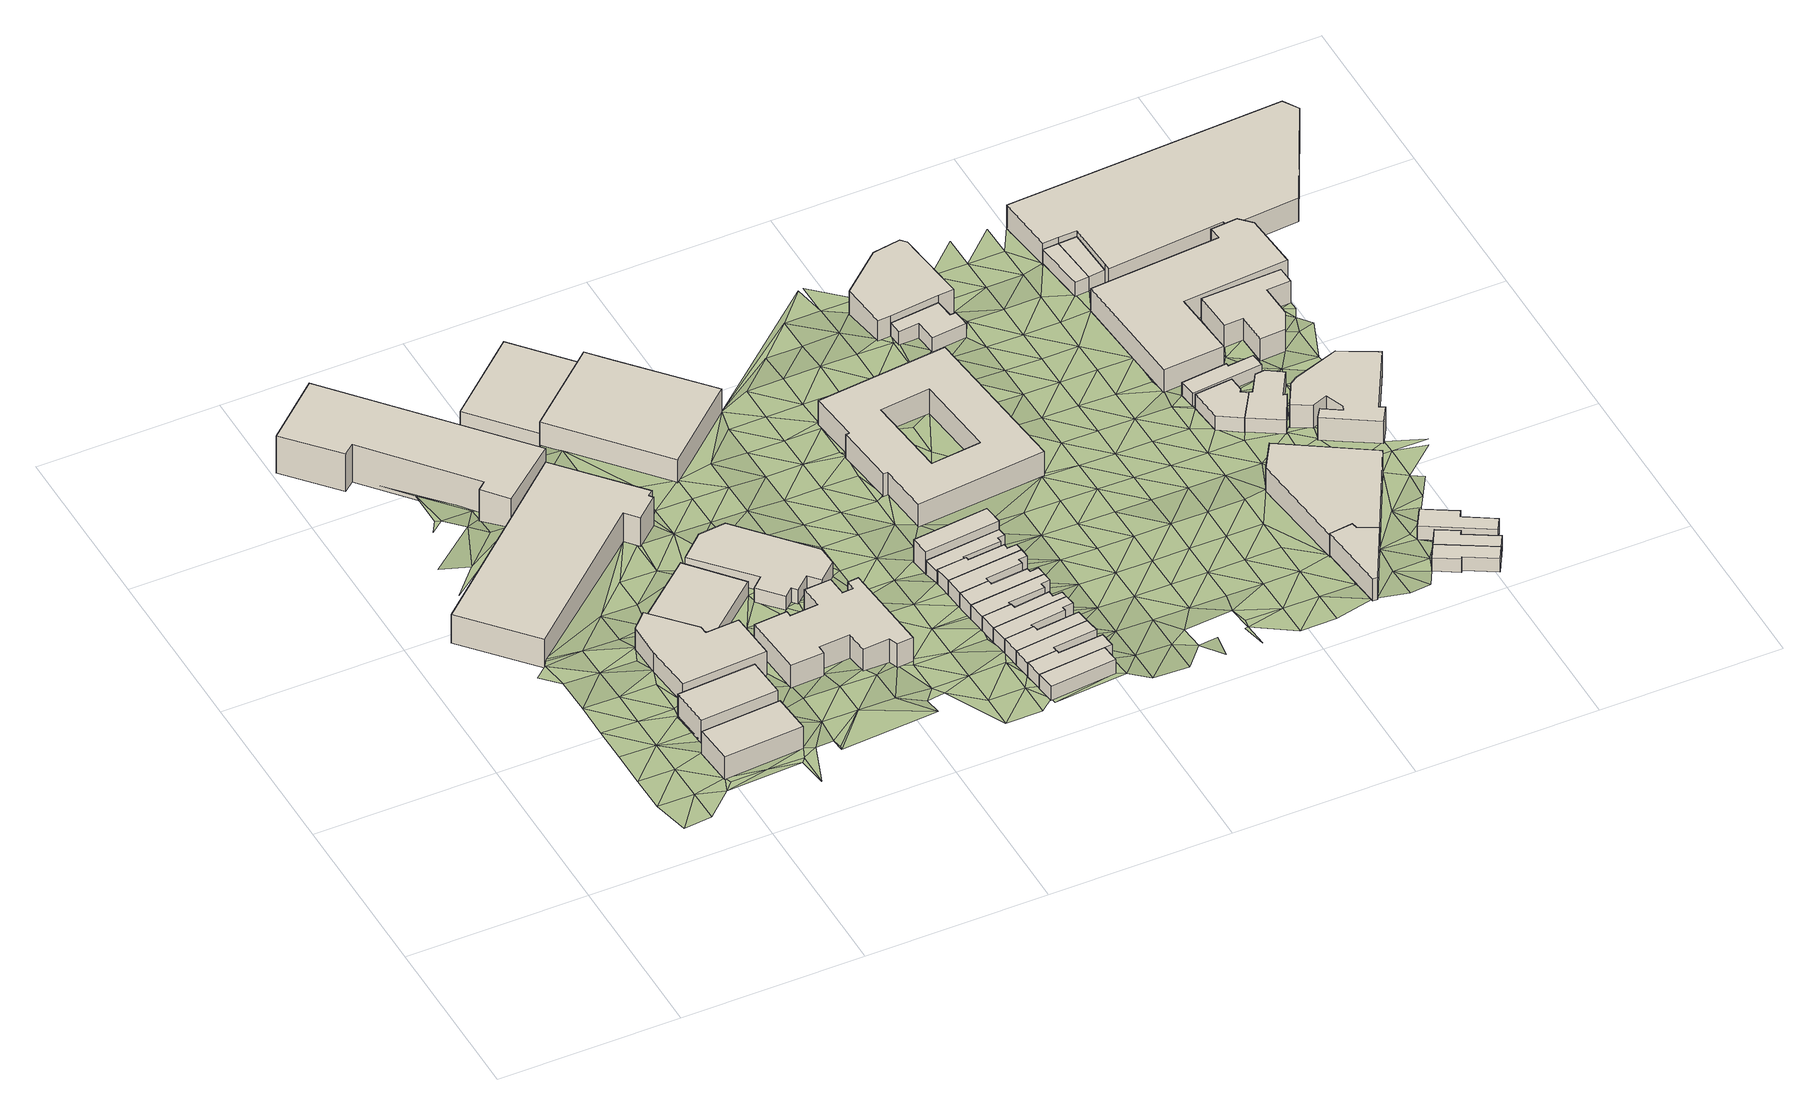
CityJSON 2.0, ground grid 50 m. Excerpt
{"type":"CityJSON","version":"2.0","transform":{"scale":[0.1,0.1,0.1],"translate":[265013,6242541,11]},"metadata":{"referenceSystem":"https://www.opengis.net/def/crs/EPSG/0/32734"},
"CityObjects":{
"building1":{"type":"Building","attributes":{"address":"21 Yew Street Salt River Cape Town","building":"industrial","building:levels":"2","footprint":{"type":"Polygon"},"plus_code":"CPXCX5X8+XGW","ground_height":19.96,"building_height":6.9,"roof_height":26.86},"geometry":[{"type":"Solid","lod":"1","boundaries":[[[[0,1,2,3]],[[1,4,5,2]],[[4,6,7,5]],[[6,0,3,7]],[[3,2,5,7]],[[6,4,1,0]]]]}]},
"building2":{"type":"Building","attributes":{"address":"9 Yew Street Salt River Cape Town","building":"industrial","building:levels":"2","footprint":{"type":"Polygon"},"plus_code":"CPXCXXX4+X7R","ground_height":19.76,"building_height":6.9,"roof_height":26.66},"geometry":[{"type":"Solid","lod":"1","boundaries":[[[[8,9,10,11]],[[9,12,13,10]],[[12,14,15,13]],[[14,8,11,15]],[[11,10,13,15]],[[14,12,9,8]]]]}]},
"building3":{"type":"Building","attributes":{"address":"Central Park 30 Hopkins Street Salt River Cape Town","building":"industrial","building:levels":"2","footprint":{"type":"Polygon"},"plus_code":"CMX9X6XJ+XRR","ground_height":18.45,"building_height":6.9,"roof_height":25.35},"geometry":[{"type":"Solid","lod":"1","boundaries":[[[[16,17,18,19]],[[17,20,21,18]],[[20,22,23,21]],[[22,24,25,23]],[[24,26,27,25]],[[26,28,29,27]],[[28,30,31,29]],[[30,16,19,31]],[[19,18,21,23,25,27,29,31]],[[30,28,26,24,22,20,17,16]]]]}]},
"building4":{"type":"Building","attributes":{"address":"39 Salt River Road Salt River Cape Town","building":"retail","building:levels":"3","footprint":{"type":"Polygon"},"plus_code":"CMXFXXXV+X6R","ground_height":16.18,"building_height":9.7,"roof_height":25.88},"geometry":[{"type":"Solid","lod":"1","boundaries":[[[[32,33,34,35]],[[33,36,37,34]],[[36,38,39,37]],[[38,40,41,39]],[[40,42,43,41]],[[42,44,45,43]],[[44,46,47,45]],[[46,32,35,47]],[[35,34,37,39,41,43,45,47]],[[46,44,42,40,38,36,33,32]]]]}]},
"building5":{"type":"Building","attributes":{"address":"7 Yew Street Salt River Cape Town","building":"commercial","building:levels":"2","footprint":{"type":"Polygon"},"plus_code":"CPXHXWXW+XJX","ground_height":18.32,"building_height":6.9,"roof_height":25.22},"geometry":[{"type":"Solid","lod":"1","boundaries":[[[[48,49,50,51]],[[49,52,53,50]],[[52,54,55,53]],[[54,56,57,55]],[[56,58,59,57]],[[58,60,61,59]],[[60,62,63,61]],[[62,48,51,63]],[[51,50,53,55,57,59,61,63]],[[62,60,58,56,54,52,49,48]]]]}]},
"building6":{"type":"Building","attributes":{"address":"5 Hopkins Street Salt River Cape Town","building":"industrial","building:levels":"1","footprint":{"type":"Polygon"},"plus_code":"CQX2X6XG+X2W","ground_height":17.47,"building_height":4.1,"roof_height":21.57},"geometry":[{"type":"Solid","lod":"1","boundaries":[[[[64,65,66,67]],[[65,68,69,66]],[[68,70,71,69]],[[70,64,67,71]],[[67,66,69,71]],[[70,68,65,64]]]]}]},
"building7":{"type":"Building","attributes":{"address":"4 Shannon Street Salt River Cape Town","building":"yes","building:levels":"2","footprint":{"type":"Polygon"},"plus_code":"CRX4XHXV+X8X","ground_height":17.88,"building_height":6.9,"roof_height":24.78},"geometry":[{"type":"Solid","lod":"1","boundaries":[[[[72,73,74,75]],[[73,76,77,74]],[[76,78,79,77]],[[78,80,81,79]],[[80,82,83,81]],[[82,84,85,83]],[[84,86,87,85]],[[86,88,89,87]],[[88,90,91,89]],[[90,92,93,91]],[[92,94,95,93]],[[94,96,97,95]],[[96,98,99,97]],[[98,100,101,99]],[[100,102,103,101]],[[102,104,105,103]],[[104,106,107,105]],[[106,72,75,107]],[[75,74,77,79,81,83,85,87,89,91,93,95,97,99,101,103,105,107]],[[106,104,102,100,98,96,94,92,90,88,86,84,82,80,78,76,73,72]]]]}]},
"building8":{"type":"Building","attributes":{"address":"3 Hopkins Street Salt River Cape Town","building":"industrial","building:levels":"1","footprint":{"type":"Polygon"},"plus_code":"CRX2X3XM+X6V","ground_height":16.99,"building_height":4.1,"roof_height":21.09},"geometry":[{"type":"Solid","lod":"1","boundaries":[[[[108,109,110,111]],[[109,112,113,110]],[[112,114,115,113]],[[114,116,117,115]],[[116,118,119,117]],[[118,120,121,119]],[[120,122,123,121]],[[122,124,125,123]],[[124,126,127,125]],[[126,128,129,127]],[[128,130,131,129]],[[130,108,111,131]],[[111,110,113,115,117,119,121,123,125,127,129,131]],[[130,128,126,124,122,120,118,116,114,112,109,108]]]]}]},
"building9":{"type":"Building","attributes":{"building":"industrial","building:levels":"1","footprint":{"type":"Polygon"},"plus_code":"CPXWX6X7+X3R","ground_height":14.31,"building_height":4.1,"roof_height":18.41},"geometry":[{"type":"Solid","lod":"1","boundaries":[[[[132,133,134,135,136]],[[133,137,138,135,134]],[[137,139,140,141,138]],[[139,132,136,141,140]],[[136,135,138,141]],[[139,137,133,132]]]]}]},
"building10":{"type":"Building","attributes":{"address":"10 Hopkins Street Salt River Cape Town","building":"industrial","building:levels":"2","footprint":{"type":"Polygon"},"plus_code":"CQXRXXXP+XQV","ground_height":15.32,"building_height":6.9,"roof_height":22.22},"geometry":[{"type":"Solid","lod":"1","boundaries":[[[[142,143,134,135,144,145,138]],[[143,146,147,144,135,134]],[[146,148,149,150,147]],[[148,151,152,153,150,149]],[[151,142,138,145,153,152]],[[145,144,147,150,153]],[[151,148,146,143,142]]]]}]},
"building11":{"type":"Building","attributes":{"address":"23 Shannon Street Salt River Cape Town","building":"house","building:levels":"1","footprint":{"type":"Polygon"},"plus_code":"C2XHX4XX+XJV","ground_height":18.47,"building_height":4.1,"roof_height":22.57},"geometry":[{"type":"Solid","lod":"1","boundaries":[[[[154,155,156,157]],[[155,158,159,156]],[[158,160,161,159]],[[160,154,157,161]],[[157,156,159,161]],[[160,158,155,154]]]]}]},
"building12":{"type":"Building","attributes":{"address":"21 Shannon Street Salt River Cape Town","building":"house","building:levels":"1","footprint":{"type":"Polygon"},"plus_code":"C2XHXMXF+XVW","ground_height":18.47,"building_height":4.1,"roof_height":22.57},"geometry":[{"type":"Solid","lod":"1","boundaries":[[[[155,154,157,156]],[[154,162,163,157]],[[162,164,165,163]],[[164,166,167,165]],[[166,168,169,170,167]],[[168,171,172,173,170,169]],[[171,155,156,173,172]],[[156,157,163,165,167,170,173]],[[171,168,166,164,162,154,155]]]]}]},
"building13":{"type":"Building","attributes":{"address":"19 Shannon Street Salt River Cape Town","building":"house","building:levels":"1","footprint":{"type":"Polygon"},"plus_code":"C2XGXXXH+XPW","ground_height":18.3,"building_height":4.1,"roof_height":22.4},"geometry":[{"type":"Solid","lod":"1","boundaries":[[[[174,175,169,172]],[[175,176,177,169]],[[176,178,179,177]],[[178,180,181,179]],[[180,182,183,181]],[[182,174,172,183]],[[172,169,177,179,181,183]],[[182,180,178,176,175,174]]]]}]},
"building14":{"type":"Building","attributes":{"address":"17 Shannon Street Salt River Cape Town","building":"house","building:levels":"1","footprint":{"type":"Polygon"},"plus_code":"C2XGXFXJ+XMV","ground_height":18.3,"building_height":4.1,"roof_height":22.4},"geometry":[{"type":"Solid","lod":"1","boundaries":[[[[182,180,181,183]],[[180,184,185,181]],[[184,186,187,185]],[[186,188,189,190,187]],[[188,191,192,193,190,189]],[[191,182,183,193,192]],[[183,181,185,187,190,193]],[[191,188,186,184,180,182]]]]}]},
"building15":{"type":"Building","attributes":{"address":"15 Shannon Street Salt River Cape Town","building":"house","building:levels":"1","footprint":{"type":"Polygon"},"plus_code":"C2XCXQX6+X3R","ground_height":17.99,"building_height":4.1,"roof_height":22.09},"geometry":[{"type":"Solid","lod":"1","boundaries":[[[[194,195,189,192]],[[195,196,197,189]],[[196,198,199,197]],[[198,200,201,199]],[[200,202,203,201]],[[202,204,205,203]],[[204,206,207,205]],[[206,194,192,207]],[[192,189,197,199,201,203,205,207]],[[206,204,202,200,198,196,195,194]]]]}]},
"building16":{"type":"Building","attributes":{"address":"13 Shannon Street Salt River Cape Town","building":"house","building:levels":"1","footprint":{"type":"Polygon"},"plus_code":"C2XFXQX8+X7R","ground_height":17.99,"building_height":4.1,"roof_height":22.09},"geometry":[{"type":"Solid","lod":"1","boundaries":[[[[206,204,205,207]],[[204,208,209,205]],[[208,210,211,209]],[[210,212,213,211]],[[212,214,215,213]],[[214,216,217,218,215]],[[216,219,220,221,218,217]],[[219,206,207,221,220]],[[207,205,209,211,213,215,218,221]],[[219,216,214,212,210,208,204,206]]]]}]},
"building17":{"type":"Building","attributes":{"address":"11 Shannon Street Salt River Cape Town","building":"house","building:levels":"1","footprint":{"type":"Polygon"},"plus_code":"C2X9XWXR+XPV","ground_height":17.77,"building_height":4.1,"roof_height":21.87},"geometry":[{"type":"Solid","lod":"1","boundaries":[[[[222,223,217,220]],[[223,224,225,217]],[[224,226,227,225]],[[226,228,229,227]],[[228,230,231,229]],[[230,232,233,231]],[[232,234,235,233]],[[234,222,220,235]],[[220,217,225,227,229,231,233,235]],[[234,232,230,228,226,224,223,222]]]]}]},
"building18":{"type":"Building","attributes":{"address":"9 Shannon Street Salt River Cape Town","building":"house","building:levels":"1","footprint":{"type":"Polygon"},"plus_code":"C2XCXPX6+X2W","ground_height":17.77,"building_height":4.1,"roof_height":21.87},"geometry":[{"type":"Solid","lod":"1","boundaries":[[[[234,232,233,235]],[[232,236,237,233]],[[236,238,239,237]],[[238,240,241,239]],[[240,242,243,241]],[[242,244,245,243]],[[244,246,247,245]],[[246,234,235,247]],[[235,233,237,239,241,243,245,247]],[[246,244,242,240,238,236,232,234]]]]}]},
"building19":{"type":"Building","attributes":{"address":"7 Shannon Street Salt River Cape Town","building":"house","building:levels":"1","footprint":{"type":"Polygon"},"plus_code":"C2X9X2X8+XFW","ground_height":17.77,"building_height":4.1,"roof_height":21.87},"geometry":[{"type":"Solid","lod":"1","boundaries":[[[[246,244,245,247]],[[244,248,249,245]],[[248,250,251,249]],[[250,252,253,251]],[[252,254,255,253]],[[254,256,257,255]],[[256,258,259,257]],[[258,246,247,259]],[[247,245,249,251,253,255,257,259]],[[258,256,254,252,250,248,244,246]]]]}]},
"building20":{"type":"Building","attributes":{"address":"5 Shannon Street Salt River Cape Town","building":"house","building:levels":"1","footprint":{"type":"Polygon"},"plus_code":"C2X9XQXW+XPV","ground_height":17.77,"building_height":4.1,"roof_height":21.87},"geometry":[{"type":"Solid","lod":"1","boundaries":[[[[260,261,257,259]],[[261,262,263,257]],[[262,264,265,263]],[[264,266,267,265]],[[266,268,269,267]],[[268,270,271,272,269]],[[270,273,274,275,272,271]],[[273,260,259,275,274]],[[259,257,263,265,267,269,272,275]],[[273,270,268,266,264,262,261,260]]]]}]},
"building21":{"type":"Building","attributes":{"address":"3 Shannon Street Salt River Cape Town","building":"house","building:levels":"1","footprint":{"type":"Polygon"},"plus_code":"C2X8X4XX+XMV","ground_height":16.91,"building_height":4.1,"roof_height":21.01},"geometry":[{"type":"Solid","lod":"1","boundaries":[[[[273,270,271,274]],[[270,276,277,271]],[[276,278,279,277]],[[278,280,281,279]],[[280,282,283,281]],[[282,284,285,283]],[[284,286,287,285]],[[286,273,274,287]],[[274,271,277,279,281,283,285,287]],[[286,284,282,280,278,276,270,273]]]]}]},
"building22":{"type":"Building","attributes":{"address":"1 Shannon Street Salt River Cape Town","building":"residential","building:levels":"2","rooms":"6","residential":"student","footprint":{"type":"Polygon"},"plus_code":"C2X8XJX5+X3V","ground_height":16.91,"building_height":6.9,"roof_height":23.81},"geometry":[{"type":"Solid","lod":"1","boundaries":[[[[288,289,290,291,292,285]],[[289,293,294,291,290]],[[293,295,296,294]],[[295,288,285,292,296]],[[292,291,294,296]],[[295,293,289,288]]]]}]},
"building23":{"type":"Building","attributes":{"address":"20 Durham Avenue Salt River Cape Town","building":"school","building:levels":"2","footprint":{"type":"Polygon"},"plus_code":"C2X7XVXV+X2R","ground_height":15.23,"building_height":6.9,"roof_height":22.13},"geometry":[{"type":"Solid","lod":"1","boundaries":[[[[297,298,299,300]],[[298,301,302,299]],[[301,303,304,302]],[[303,305,306,304]],[[305,307,308,306]],[[307,309,310,308]],[[309,311,312,310]],[[311,297,300,312]],[[313,314,315,316]],[[314,317,318,315]],[[317,319,320,318]],[[319,313,316,320]],[[300,299,302,304,306,308,310,312],[316,315,318,320]],[[311,309,307,305,303,301,298,297],[319,317,314,313]]]]}]},
"building24":{"type":"Building","attributes":{"address":"16 Durham Avenue Salt River Cape Town","building":"commercial","building:levels":"1","footprint":{"type":"Polygon"},"plus_code":"C4X2X8XP+XGV","ground_height":13.93,"building_height":4.1,"roof_height":18.03},"geometry":[{"type":"Solid","lod":"1","boundaries":[[[[321,322,323,324]],[[322,325,326,323]],[[325,327,328,326]],[[327,329,330,328]],[[329,331,332,330]],[[331,333,334,332]],[[333,335,336,334]],[[335,321,324,336]],[[324,323,326,328,330,332,334,336]],[[335,333,331,329,327,325,322,321]]]]}]},
"building25":{"type":"Building","attributes":{"address":"12 Hopkins Street Salt River Cape Town","building":"commercial","building:levels":"2","footprint":{"type":"Polygon"},"plus_code":"C3XQXMXG+XXX","ground_height":13.43,"building_height":6.9,"roof_height":20.33},"geometry":[{"type":"Solid","lod":"1","boundaries":[[[[337,338,324,339,340,323]],[[338,341,342,339,324]],[[341,343,344,342]],[[343,345,346,344]],[[345,347,348,346]],[[347,349,350,348]],[[349,351,352,350]],[[351,337,323,340,352]],[[340,339,342,344,346,348,350,352]],[[351,349,347,345,343,341,338,337]]]]}]},
"building26":{"type":"Building","attributes":{"address":"37 Durham Avenue Salt River 7925 Cape Town","building":"retail","building:levels":"2","footprint":{"type":"Polygon"},"plus_code":"C6XHXWX9+XJR","ground_height":16.23,"building_height":6.9,"roof_height":23.13},"geometry":[{"type":"Solid","lod":"1","boundaries":[[[[353,354,355,356,357]],[[354,358,359,355]],[[358,360,361,362,359]],[[360,363,364,365,362,361]],[[363,366,367,368,365,364]],[[366,353,357,356,368,367]],[[356,355,359,362,365,368]],[[366,363,360,358,354,353]]]]}]},
"building27":{"type":"Building","attributes":{"address":"Salt River Cape Town","building":"retail","building:levels":"2","footprint":{"type":"Polygon"},"plus_code":"C6XRXVXF+X4W","ground_height":15.68,"building_height":6.9,"roof_height":22.58},"geometry":[{"type":"Solid","lod":"1","boundaries":[[[[369,370,367,357]],[[370,371,364,367]],[[371,372,361,364]],[[372,373,374,361]],[[373,375,376,374]],[[375,377,378,376]],[[377,369,357,378]],[[357,367,364,361,374,376,378]],[[377,375,373,372,371,370,369]]]]}]},
"building28":{"type":"Building","attributes":{"address":"33 Durham Avenue Salt River Cape Town","building":"house","building:levels":"1","footprint":{"type":"Polygon"},"plus_code":"C6XCXXX4+X2W","ground_height":14.65,"building_height":4.1,"roof_height":18.75},"geometry":[{"type":"Solid","lod":"1","boundaries":[[[[379,380,381,382]],[[380,383,384,381]],[[383,385,386,384]],[[385,387,388,386]],[[387,389,390,388]],[[389,391,392,390]],[[391,379,382,392]],[[382,381,384,386,388,390,392]],[[391,389,387,385,383,380,379]]]]}]},
"building29":{"type":"Building","attributes":{"address":"59 Addison Road Salt River Cape Town","building":"house","building:levels":"1","footprint":{"type":"Polygon"},"plus_code":"C7XPXHXW+XHV","ground_height":16.81,"building_height":4.1,"roof_height":20.91},"geometry":[{"type":"Solid","lod":"1","boundaries":[[[[393,394,395,396]],[[394,397,398,395]],[[397,399,400,398]],[[399,401,402,403,400]],[[401,404,405,406,403,402]],[[404,393,396,406,405]],[[396,395,398,400,403,406]],[[404,401,399,397,394,393]]]]}]},
"building30":{"type":"Building","attributes":{"address":"31 Durham Avenue Salt River Cape Town","building":"house","building:levels":"1","footprint":{"type":"Polygon"},"plus_code":"C6XJXJX6+XRX","ground_height":14.32,"building_height":4.1,"roof_height":18.42},"geometry":[{"type":"Solid","lod":"1","boundaries":[[[[407,408,409,410]],[[408,411,412,409]],[[411,413,414,412]],[[413,415,416,414]],[[415,417,418,416]],[[417,407,410,418]],[[410,409,412,414,416,418]],[[417,415,413,411,408,407]]]]}]},
"building31":{"type":"Building","attributes":{"address":"57 Addison Road Salt River Cape Town","building":"house","building:levels":"1","footprint":{"type":"Polygon"},"plus_code":"C7XVXJXR+XFR","ground_height":16.54,"building_height":4.1,"roof_height":20.64},"geometry":[{"type":"Solid","lod":"1","boundaries":[[[[419,420,402,405]],[[420,421,422,402]],[[421,423,424,422]],[[423,425,426,424]],[[425,427,428,426]],[[427,419,405,428]],[[405,402,422,424,426,428]],[[427,425,423,421,420,419]]]]}]},
"building32":{"type":"Building","attributes":{"address":"25 Durham Avenue Salt River Cape Town","building":"retail","building:levels":"1","footprint":{"type":"Polygon"},"plus_code":"C5XVXFX3+XMR","ground_height":13.31,"building_height":4.1,"roof_height":17.41},"geometry":[{"type":"Solid","lod":"1","boundaries":[[[[429,430,431,432]],[[430,433,434,431]],[[433,435,436,434]],[[435,429,432,436]],[[432,431,434,436]],[[435,433,430,429]]]]}]},
"building33":{"type":"Building","attributes":{"address":"5 Dryden Street Salt River Cape Town","building":"house","building:levels":"1","footprint":{"type":"Polygon"},"plus_code":"C6XWXMX8+XMW","ground_height":14.76,"building_height":4.1,"roof_height":18.86},"geometry":[{"type":"Solid","lod":"1","boundaries":[[[[437,438,382,439,440,381]],[[438,441,442,439,382]],[[441,443,444,442]],[[443,445,446,444]],[[445,447,448,446]],[[447,449,450,448]],[[449,451,452,450]],[[451,453,454,452]],[[453,437,381,440,454]],[[440,439,442,444,446,448,450,452,454]],[[453,451,449,447,445,443,441,438,437]]]]}]},
"building34":{"type":"Building","attributes":{"address":"Salt River Cape Town","building":"house","building:levels":"1","footprint":{"type":"Polygon"},"plus_code":"C8X2X3XV+X2X","ground_height":16.54,"building_height":4.1,"roof_height":20.64},"geometry":[{"type":"Solid","lod":"1","boundaries":[[[[455,456,457,458,459,460]],[[456,461,462,458,457]],[[461,463,464,462]],[[463,465,466,464]],[[465,467,468,466]],[[467,455,460,459,468]],[[459,458,462,464,466,468]],[[467,465,463,461,456,455]]]]}]},
"building35":{"type":"Building","attributes":{"address":"25A Durham Avenue Salt River Cape Town","building":"retail","building:levels":"1","footprint":{"type":"Polygon"},"plus_code":"C6X3XVXP+XQV","ground_height":13.31,"building_height":4.1,"roof_height":17.41},"geometry":[{"type":"Solid","lod":"1","boundaries":[[[[435,433,434,436]],[[433,469,470,434]],[[469,471,472,470]],[[471,435,436,472]],[[436,434,470,472]],[[471,469,433,435]]]]}]},
"building36":{"type":"Building","attributes":{"address":"54 Addison Road Salt River Cape Town","building":"mosque","building:levels":"2","footprint":{"type":"Polygon"},"plus_code":"C7XVX9X9+X2W","ground_height":14.84,"building_height":6.9,"roof_height":21.74},"geometry":[{"type":"Solid","lod":"1","boundaries":[[[[473,474,475,476]],[[474,477,478,475]],[[477,479,480,478]],[[479,481,482,480]],[[481,483,484,482]],[[483,485,486,484]],[[485,487,488,486]],[[487,489,490,488]],[[489,491,492,490]],[[491,493,494,492]],[[493,495,496,494]],[[495,497,498,496]],[[497,499,500,498]],[[499,473,476,500]],[[476,475,478,480,482,484,486,488,490,492,494,496,498,500]],[[499,497,495,493,491,489,487,485,483,481,479,477,474,473]]]]}]},
"building37":{"type":"Building","attributes":{"address":"27 Durham Avenue Salt River 7925 Cape Town","building":"retail","building:levels":"2","footprint":{"type":"Polygon"},"plus_code":"C6XMXRX5+XHR","ground_height":13.68,"building_height":6.9,"roof_height":20.58},"geometry":[{"type":"Solid","lod":"1","boundaries":[[[[501,502,503,504]],[[502,505,506,503]],[[505,507,508,506]],[[507,509,510,508]],[[509,511,512,510]],[[511,513,514,512]],[[513,515,516,514]],[[515,517,518,516]],[[517,501,504,518]],[[504,503,506,508,510,512,514,516,518]],[[517,515,513,511,509,507,505,502,501]]]]}]},
"building38":{"type":"Building","attributes":{"building":"warehouse","building:levels":"2","footprint":{"type":"Polygon"},"plus_code":"C7X9X8XW+XRV","ground_height":13.8,"building_height":6.9,"roof_height":20.7},"geometry":[{"type":"Solid","lod":"1","boundaries":[[[[519,520,521,522]],[[520,523,524,521]],[[523,525,526,524]],[[525,527,528,526]],[[527,529,530,528]],[[529,531,532,530]],[[531,533,534,532]],[[533,535,536,534]],[[535,519,522,536]],[[522,521,524,526,528,530,532,534,536]],[[535,533,531,529,527,525,523,520,519]]]]}]},
"building39":{"type":"Building","attributes":{"address":"21 Homer Street Salt River Cape Town","building":"commercial","building:levels":"2","footprint":{"type":"Polygon"},"plus_code":"C7XHX6X7+XCX","ground_height":12.43,"building_height":6.9,"roof_height":19.33},"geometry":[{"type":"Solid","lod":"1","boundaries":[[[[537,538,436,539,540,432]],[[538,541,472,542,539,436]],[[541,543,470,544,542,472]],[[543,545,546,544,470]],[[545,547,548,546]],[[547,549,550,548]],[[549,551,552,550]],[[551,553,554,552]],[[553,555,556,554]],[[555,557,558,556]],[[557,537,432,540,558]],[[540,539,542,544,546,548,550,552,554,556,558]],[[557,555,553,551,549,547,545,543,541,538,537]]]]}]},
"terrain1":{"type":"TINRelief","geometry":[{"type":"CompositeSurface","lod":"1","boundaries":[[[559,560,561]],[[562,563,560]],[[559,561,564]],[[562,560,559]],[[563,565,566]],[[566,565,567]],[[562,565,563]],[[564,568,559]],[[569,570,567]],[[559,571,562]],[[567,565,569]],[[572,573,574]],[[571,559,568]],[[562,575,565]],[[576,572,570]],[[570,569,577]],[[575,562,571]],[[568,578,571]],[[573,572,576]],[[576,570,577]],[[579,580,573]],[[565,581,569]],[[575,582,565]],[[580,579,583]],[[568,584,578]],[[585,565,582]],[[578,584,571]],[[585,581,565]],[[573,576,579]],[[577,569,586]],[[581,586,569]],[[585,582,581]],[[577,587,576]],[[586,588,577]],[[584,568,589]],[[583,579,590]],[[586,581,591]],[[577,588,587]],[[576,592,579]],[[584,593,571]],[[575,6,582]],[[594,595,596]],[[586,591,588]],[[587,597,576]],[[594,598,599]],[[597,592,576]],[[600,591,581]],[[591,587,588]],[[601,579,592]],[[602,603,604]],[[601,590,579]],[[584,589,605]],[[597,587,592]],[[584,605,593]],[[603,606,604]],[[595,594,607]],[[589,608,605]],[[581,12,600]],[[6,609,582]],[[592,610,601]],[[611,606,612]],[[613,28,599]],[[594,599,607]],[[608,614,605]],[[606,603,615]],[[615,603,595]],[[583,590,616]],[[601,617,590]],[[605,614,593]],[[600,618,591]],[[595,607,619]],[[617,601,610]],[[615,595,619]],[[606,615,612]],[[619,607,599]],[[12,620,600]],[[590,617,621]],[[612,615,619]],[[614,622,593]],[[6,593,622]],[[623,617,610]],[[620,618,600]],[[622,609,6]],[[590,621,624]],[[622,614,625]],[[626,627,625]],[[623,628,617]],[[609,629,12]],[[623,630,628]],[[12,618,620]],[[609,622,631]],[[632,46,633]],[[629,609,631]],[[624,616,590]],[[634,627,626]],[[627,634,625]],[[629,618,12]],[[628,630,58]],[[617,635,621]],[[622,625,634]],[[624,621,636]],[[632,633,637]],[[631,622,638]],[[639,618,629]],[[618,639,58]],[[637,640,641]],[[628,58,642]],[[643,599,28]],[[629,631,644]],[[636,621,635]],[[640,637,645]],[[622,634,638]],[[599,643,633]],[[624,636,646]],[[633,645,637]],[[642,58,639]],[[646,616,624]],[[644,631,638]],[[647,634,626]],[[642,70,628]],[[645,648,640]],[[639,649,642]],[[650,646,636]],[[633,651,645]],[[635,652,636]],[[616,646,650]],[[648,645,653]],[[651,653,645]],[[634,654,638]],[[635,655,652]],[[643,28,656]],[[657,644,638]],[[658,650,636]],[[658,636,652]],[[656,633,643]],[[644,659,660]],[[649,661,642]],[[655,635,70]],[[634,662,654]],[[642,663,70]],[[647,662,634]],[[656,28,664]],[[642,661,663]],[[28,26,664]],[[633,665,651]],[[638,654,657]],[[648,653,143]],[[653,651,143]],[[655,666,652]],[[659,644,657]],[[667,649,668]],[[650,658,22]],[[666,655,70]],[[656,665,633]],[[652,669,658]],[[143,651,665]],[[661,649,670]],[[70,663,666]],[[671,663,661]],[[26,24,22]],[[670,649,667]],[[647,672,662]],[[26,22,658]],[[26,673,664]],[[654,662,674]],[[664,675,656]],[[661,670,671]],[[654,676,657]],[[26,658,673]],[[677,662,672]],[[664,673,675]],[[675,665,656]],[[662,677,674]],[[670,678,671]],[[679,671,678]],[[676,654,674]],[[669,680,658]],[[677,672,681]],[[678,670,682]],[[673,658,683]],[[143,665,684]],[[680,669,685]],[[677,686,674]],[[682,670,687]],[[680,683,658]],[[675,684,665]],[[673,684,675]],[[688,678,682]],[[686,689,674]],[[688,690,678]],[[691,677,681]],[[681,692,693]],[[688,682,687]],[[691,686,677]],[[683,684,673]],[[92,687,694]],[[694,695,92]],[[693,691,681]],[[686,696,689]],[[680,685,697]],[[688,687,698]],[[90,689,699]],[[92,698,687]],[[686,691,696]],[[685,126,700]],[[697,685,700]],[[701,693,692]],[[680,702,683]],[[698,92,90]],[[703,699,689]],[[688,698,124]],[[683,702,684]],[[689,696,703]],[[701,692,704]],[[702,680,697]],[[691,693,705]],[[90,699,706]],[[124,698,707]],[[707,126,124]],[[700,126,708]],[[693,701,705]],[[703,706,699]],[[698,90,709]],[[700,710,697]],[[691,711,696]],[[702,712,684]],[[707,708,126]],[[700,708,710]],[[701,704,713]],[[90,706,709]],[[714,707,698]],[[711,691,705]],[[715,703,696]],[[713,716,701]],[[717,701,716]],[[701,717,705]],[[718,702,697]],[[714,708,707]],[[710,719,697]],[[696,711,720]],[[714,698,709]],[[715,696,720]],[[703,721,706]],[[717,722,705]],[[712,702,718]],[[705,722,711]],[[718,697,719]],[[712,148,684]],[[723,703,715]],[[724,710,708]],[[703,723,725]],[[703,725,721]],[[711,726,720]],[[709,706,727]],[[724,708,714]],[[715,720,726]],[[728,706,721]],[[713,729,730]],[[731,719,710]],[[706,728,727]],[[151,732,733]],[[712,718,734]],[[709,735,714]],[[725,723,721]],[[731,710,724]],[[709,727,736]],[[737,712,734]],[[736,735,709]],[[718,719,738]],[[148,732,151]],[[731,739,719]],[[148,712,737]],[[733,732,148]],[[740,724,714]],[[741,714,735]],[[734,718,738]],[[739,738,719]],[[729,742,730]],[[724,740,731]],[[740,714,741]],[[743,744,164]],[[745,743,178]],[[746,737,734]],[[198,747,748]],[[749,747,198]],[[739,731,750]],[[738,746,734]],[[731,740,750]],[[751,752,212]],[[741,735,753]],[[754,751,226]],[[148,737,755]],[[164,178,743]],[[741,756,740]],[[746,755,737]],[[240,757,758]],[[184,198,748]],[[250,759,757]],[[154,730,162]],[[760,738,739]],[[730,742,162]],[[739,750,761]],[[751,212,226]],[[756,741,753]],[[762,266,763]],[[763,266,764]],[[740,765,750]],[[760,739,761]],[[755,766,148]],[[756,765,740]],[[767,746,738]],[[240,250,757]],[[768,162,742]],[[750,769,761]],[[753,735,289]],[[200,198,202]],[[750,765,769]],[[164,162,768]],[[202,198,184]],[[770,768,742]],[[771,738,760]],[[212,210,208]],[[226,212,208]],[[755,746,772]],[[738,771,767]],[[178,164,773]],[[764,266,278]],[[769,760,761]],[[178,773,180]],[[228,226,230]],[[184,180,773]],[[226,208,230]],[[768,773,164]],[[236,240,238]],[[236,250,240]],[[772,746,767]],[[766,774,148]],[[202,184,775]],[[776,766,755]],[[254,252,250]],[[777,771,760]],[[756,753,778]],[[254,250,236]],[[775,204,202]],[[775,208,204]],[[771,777,767]],[[779,266,780]],[[184,773,775]],[[779,278,266]],[[755,772,776]],[[770,781,768]],[[208,782,230]],[[282,280,278]],[[767,777,772]],[[282,278,779]],[[230,782,232]],[[236,232,782]],[[778,753,289]],[[783,284,282]],[[770,784,781]],[[208,775,782]],[[785,766,776]],[[254,236,786]],[[284,783,289]],[[768,787,773]],[[254,786,256]],[[786,779,256]],[[774,766,785]],[[236,782,786]],[[282,779,788]],[[768,781,787]],[[788,783,282]],[[773,789,775]],[[783,788,289]],[[790,776,772]],[[148,774,791]],[[779,786,788]],[[784,792,781]],[[778,289,793]],[[773,787,789]],[[775,794,782]],[[795,785,776]],[[778,796,756]],[[797,798,799]],[[793,289,788]],[[787,781,800]],[[794,786,782]],[[781,792,800]],[[776,790,795]],[[775,789,794]],[[774,785,801]],[[772,802,790]],[[799,798,803]],[[788,786,804]],[[805,797,799]],[[801,785,795]],[[791,806,148]],[[792,807,808]],[[787,800,809]],[[789,787,809]],[[786,794,804]],[[793,796,778]],[[756,796,810]],[[774,801,791]],[[811,797,805]],[[790,802,795]],[[788,812,793]],[[788,804,813]],[[814,794,789]],[[799,811,805]],[[815,789,809]],[[799,803,811]],[[788,813,812]],[[800,816,809]],[[814,789,815]],[[772,311,802]],[[795,817,801]],[[818,804,794]],[[802,819,795]],[[793,812,796]],[[817,791,801]],[[804,818,813]],[[818,794,814]],[[795,819,817]],[[820,821,822]],[[809,823,815]],[[824,809,816]],[[816,822,825]],[[813,826,812]],[[827,791,817]],[[809,824,823]],[[818,828,813]],[[815,829,814]],[[830,819,802]],[[806,791,827]],[[826,796,812]],[[831,817,819]],[[813,828,826]],[[825,822,832]],[[825,832,816]],[[829,815,823]],[[830,802,833]],[[818,814,834]],[[833,802,311]],[[796,835,810]],[[819,830,831]],[[822,836,832]],[[824,816,837]],[[817,838,827]],[[817,831,838]],[[834,828,818]],[[814,829,834]],[[796,826,835]],[[311,810,839]],[[823,824,837]],[[816,832,837]],[[839,810,840]],[[830,833,841]],[[842,831,830]],[[840,810,835]],[[843,844,827]],[[839,845,311]],[[846,826,828]],[[827,838,843]],[[830,841,842]],[[841,833,847]],[[833,311,847]],[[828,834,846]],[[848,829,823]],[[311,845,849]],[[823,837,850]],[[832,836,851]],[[852,835,826]],[[839,853,845]],[[854,839,840]],[[855,311,849]],[[847,856,841]],[[848,823,850]],[[846,852,826]],[[311,855,847]],[[849,845,853]],[[857,834,829]],[[836,858,851]],[[853,839,854]],[[835,859,840]],[[837,832,860]],[[838,861,843]],[[852,859,835]],[[848,857,829]],[[849,862,855]],[[860,850,837]],[[846,834,863]],[[860,832,851]],[[854,840,864]],[[847,855,331]],[[862,849,853]],[[863,852,846]],[[859,864,840]],[[863,834,857]],[[865,848,850]],[[855,862,866]],[[860,867,850]],[[858,868,851]],[[331,855,866]],[[853,854,869]],[[870,859,852]],[[864,871,854]],[[867,865,850]],[[852,863,870]],[[860,851,872]],[[862,853,869]],[[873,857,848]],[[869,854,871]],[[335,333,874]],[[872,851,868]],[[859,875,864]],[[876,333,331]],[[876,331,866]],[[859,870,877]],[[873,848,865]],[[878,874,333]],[[860,879,867]],[[862,880,866]],[[863,857,881]],[[333,876,878]],[[875,871,864]],[[872,879,860]],[[859,877,875]],[[869,880,862]],[[879,865,867]],[[863,881,870]],[[881,857,873]],[[866,882,876]],[[879,872,868]],[[343,878,883]],[[880,882,866]],[[871,884,869]],[[877,870,885]],[[878,876,886]],[[871,875,887]],[[873,865,888]],[[883,889,343]],[[888,865,879]],[[881,885,870]],[[883,878,890]],[[884,871,887]],[[882,886,876]],[[888,881,873]],[[875,877,891]],[[892,880,869]],[[893,894,895]],[[889,883,890]],[[877,885,891]],[[886,890,878]],[[880,892,882]],[[869,884,892]],[[894,893,360]],[[896,887,875]],[[881,897,885]],[[875,891,898]],[[897,881,888]],[[899,893,895]],[[890,900,889]],[[886,882,901]],[[896,875,898]],[[891,885,902]],[[882,892,903]],[[887,904,884]],[[905,889,900]],[[888,375,897]],[[893,899,393]],[[906,887,896]],[[882,903,901]],[[885,897,907]],[[907,902,885]],[[389,898,891]],[[884,904,892]],[[908,890,886]],[[893,909,360]],[[904,887,906]],[[891,902,389]],[[893,393,909]],[[890,908,900]],[[417,896,898]],[[898,389,407]],[[886,901,908]],[[898,407,417]],[[892,501,903]],[[896,904,906]],[[902,907,910]],[[911,897,375]],[[461,360,909]],[[404,909,393]],[[501,892,904]],[[912,360,461]],[[913,907,897]],[[901,903,914]],[[904,896,501]],[[900,908,915]],[[360,912,916]],[[917,407,389]],[[909,404,918]],[[907,913,910]],[[903,501,914]],[[900,915,919]],[[909,918,461]],[[913,897,911]],[[417,920,896]],[[901,429,908]],[[375,921,911]],[[912,461,456]],[[901,914,429]],[[922,360,916]],[[429,915,908]],[[456,916,912]],[[461,918,923]],[[501,924,914]],[[375,922,921]],[[925,926,927]],[[407,917,928]],[[920,417,929]],[[927,930,925]],[[911,931,913]],[[932,915,429]],[[456,933,916]],[[923,934,935]],[[924,501,936]],[[931,911,921]],[[923,937,461]],[[451,917,925]],[[925,930,451]],[[938,913,939]],[[940,913,938]],[[939,913,931]],[[933,941,916]],[[934,421,935]],[[937,923,935]],[[924,936,942]],[[916,943,922]],[[451,928,917]],[[941,943,916]],[[944,940,938]],[[939,931,945]],[[946,929,947]],[[948,940,944]],[[920,929,946]],[[949,931,921]],[[950,939,945]],[[948,944,951]],[[921,922,952]],[[449,928,451]],[[946,953,920]],[[954,920,953]],[[954,955,920]],[[948,951,956]],[[957,958,945]],[[950,945,958]],[[922,943,952]],[[959,943,941]],[[954,953,960]],[[949,921,952]],[[961,953,946]],[[449,962,928]],[[956,951,963]],[[501,964,936]],[[928,962,946]],[[965,955,954]],[[962,449,956]],[[960,953,966]],[[960,965,954]],[[966,953,961]],[[962,961,946]],[[952,943,967]],[[951,968,963]],[[963,968,956]],[[961,962,969]],[[962,956,968]],[[952,970,949]],[[962,971,969]],[[972,955,965]],[[971,962,968]],[[973,936,964]],[[974,969,971]],[[975,969,974]],[[936,973,976]],[[977,978,975]],[[977,975,974]],[[979,974,971]],[[965,533,972]],[[980,978,977]],[[979,977,974]],[[981,978,980]],[[977,982,980]],[[981,980,982]],[[973,983,976]],[[984,983,973]]]}]}
},
"vertices":[
[437,258,86],[445,149,86],[445,149,159],[437,258,159],[666,164,86],[666,164,159],[658,273,86],[658,273,159],
[455,297,78],[671,311,78],[671,311,157],[455,297,157],[664,421,78],[664,421,157],[448,408,78],[448,408,157],
[254,743,51],[632,1070,51],[632,1070,144],[254,743,144],[662,1036,51],[662,1036,144],[724,1089,51],[724,1089,144],[716,1099,51],[716,1099,144],[731,1112,51],[731,1112,144],[547,1322,51],[547,1322,144],[92,927,51],[92,927,144],
[2,1696,27],[123,1560,27],[123,1560,149],[2,1696,149],[153,1585,27],[153,1585,149],[378,1319,27],[378,1319,149],[355,1299,27],[355,1299,149],[409,1233,27],[409,1233,149],[567,1361,27],[567,1361,149],[160,1832,27],[160,1832,149],
[514,727,64],[471,685,64],[471,685,142],[514,727,142],[470,585,64],[470,585,142],[482,450,64],[482,450,142],[718,464,64],[718,464,142],[709,598,64],[709,598,142],[616,593,64],[616,593,142],[615,616,64],[615,616,142],
[694,884,61],[535,750,61],[535,750,106],[694,884,106],[651,614,61],[651,614,106],[810,748,61],[810,748,106],
[737,570,59],[749,396,59],[749,396,138],[737,570,138],[842,402,59],[842,402,138],[841,426,59],[841,426,138],[928,432,59],[928,432,138],[933,370,59],[933,370,138],[1007,375,59],[1007,375,138],[1016,350,59],[1016,350,138],[1061,354,59],[1061,354,138],[1040,609,59],[1040,609,138],[1010,607,59],[1010,607,138],[1011,580,59],[1011,580,138],[981,578,59],[981,578,138],[977,634,59],[977,634,138],[903,629,59],[903,629,138],[908,566,59],[908,566,138],[830,560,59],[830,560,138],[829,577,59],[829,577,138],
[715,901,55],[847,755,55],[847,755,101],[715,901,101],[815,726,55],[815,726,101],[871,664,55],[871,664,101],[895,685,55],[895,685,101],[908,671,55],[908,671,101],[949,708,55],[949,708,101],[976,678,55],[976,678,101],[1028,723,55],[1028,723,101],[1025,780,55],[1025,780,101],[859,969,55],[859,969,101],[783,962,55],[783,962,101],
[479,1650,30],[616,1491,30],[616,1491,68],[616,1491,74],[479,1650,74],[826,1671,30],[826,1671,74],[688,1830,30],[688,1830,68],[688,1830,74],
[826,1671,36],[616,1491,36],[616,1491,112],[826,1671,112],[853,1215,36],[853,1215,112],[1065,1400,36],[1065,1400,98],[1065,1400,112],[867,1623,36],[867,1623,68],[867,1623,112],
[1472,135,70],[1286,118,70],[1286,118,116],[1472,135,116],[1292,66,70],[1292,66,116],[1477,84,70],[1477,84,116],
[1493,136,70],[1493,136,116],[1489,179,70],[1489,179,116],[1364,168,70],[1364,168,116],[1363,178,70],[1363,178,114],[1363,178,116],[1280,169,70],[1280,169,114],[1280,169,116],
[1280,169,67],[1363,178,67],[1362,192,67],[1362,192,114],[1485,204,67],[1485,204,114],[1479,244,67],[1479,244,114],[1275,222,67],[1275,222,114],
[1475,281,67],[1475,281,114],[1356,268,67],[1356,268,114],[1354,283,67],[1354,283,111],[1354,283,114],[1270,274,67],[1270,274,111],[1270,274,114],
[1270,274,64],[1354,283,64],[1352,293,64],[1352,293,111],[1450,304,64],[1450,304,111],[1449,316,64],[1449,316,111],[1479,319,64],[1479,319,111],[1475,348,64],[1475,348,111],[1264,325,64],[1264,325,111],
[1473,367,64],[1473,367,111],[1446,365,64],[1446,365,111],[1445,382,64],[1445,382,111],[1345,369,64],[1345,369,111],[1342,383,64],[1342,383,109],[1342,383,111],[1259,375,64],[1259,375,109],[1259,375,111],
[1259,375,61],[1342,383,61],[1341,392,61],[1341,392,109],[1444,402,61],[1444,402,109],[1442,418,61],[1442,418,109],[1467,421,61],[1467,421,109],[1465,447,61],[1465,447,109],[1254,426,61],[1254,426,109],
[1462,474,61],[1462,474,109],[1438,471,61],[1438,471,109],[1437,483,61],[1437,483,109],[1334,473,61],[1334,473,109],[1332,486,61],[1332,486,109],[1249,477,61],[1249,477,109],
[1331,496,61],[1331,496,109],[1435,506,61],[1435,506,109],[1433,522,61],[1433,522,109],[1457,525,61],[1457,525,109],[1455,551,61],[1455,551,109],[1245,531,61],[1245,531,109],
[1245,531,54],[1455,551,54],[1453,574,54],[1453,574,109],[1427,572,54],[1427,572,109],[1426,587,54],[1426,587,109],[1323,577,54],[1323,577,109],[1322,587,54],[1322,587,100],[1322,587,109],[1240,579,54],[1240,579,100],[1240,579,109],
[1321,600,54],[1321,600,100],[1428,610,54],[1428,610,100],[1427,625,54],[1427,625,100],[1447,627,54],[1447,627,100],[1444,651,54],[1444,651,100],[1234,629,54],[1234,629,100],
[1444,651,47],[1438,705,47],[1438,705,100],[1438,705,128],[1444,651,128],[1228,683,47],[1228,683,128],[1234,629,47],[1234,629,128],
[1256,1257,29],[1270,1117,29],[1270,1117,111],[1256,1257,111],[1260,1116,29],[1260,1116,111],[1277,946,29],[1277,946,111],[1290,947,29],[1290,947,111],[1304,809,29],[1304,809,111],[1664,845,29],[1664,845,111],[1619,1293,29],[1619,1293,111],[1377,1159,29],[1516,1173,29],[1516,1173,111],[1377,1159,111],[1539,943,29],[1539,943,111],[1400,929,29],[1400,929,111],
[1698,1486,24],[1561,1472,24],[1561,1472,70],[1698,1486,70],[1564,1434,24],[1564,1434,70],[1621,1439,24],[1621,1439,70],[1627,1377,24],[1627,1377,70],[1725,1387,24],[1725,1387,70],[1720,1435,24],[1720,1435,70],[1704,1434,24],[1704,1434,70],
[1561,1472,13],[1698,1486,13],[1698,1486,93],[1561,1472,93],[1742,1490,13],[1742,1490,93],[1719,1695,13],[1719,1695,93],[1705,1710,13],[1705,1710,93],[1628,1698,13],[1628,1698,93],[1512,1598,13],[1512,1598,93],[1525,1470,13],[1525,1470,93],
[2146,256,49],[2165,60,49],[2165,60,121],[2146,256,121],[2146,256,116],[2178,59,49],[2178,59,121],[2264,220,49],[2264,220,116],[2264,220,121],[2214,247,49],[2214,247,116],[2214,247,121],[2210,263,49],[2210,263,116],[2210,263,121],
[2146,256,39],[2210,263,39],[2214,247,39],[2264,220,39],[2399,474,39],[2399,474,116],[2165,621,39],[2165,621,116],[2117,545,39],[2117,545,116],
[2171,767,32],[2223,847,32],[2223,847,78],[2171,767,78],[2204,858,32],[2204,858,78],[2210,867,32],[2210,867,78],[2207,909,32],[2207,909,78],[2103,899,32],[2103,899,78],[2111,806,32],[2111,806,78],
[2338,86,56],[2401,50,56],[2401,50,99],[2338,86,99],[2405,56,56],[2405,56,99],[2486,9,56],[2486,9,99],[2508,48,56],[2508,48,96],[2508,48,99],[2363,130,56],[2363,130,96],[2363,130,99],
[2100,908,32],[2298,928,32],[2298,928,74],[2100,908,74],[2294,967,32],[2294,967,74],[2223,960,32],[2223,960,74],[2222,969,32],[2222,969,74],[2095,956,32],[2095,956,74],
[2363,130,53],[2508,48,53],[2530,85,53],[2530,85,96],[2442,135,53],[2442,135,96],[2449,147,53],[2449,147,96],[2391,179,53],[2391,179,96],
[2016,1552,18],[2032,1409,18],[2032,1409,64],[2016,1552,64],[2071,1412,18],[2071,1412,64],[2059,1554,18],[2059,1554,64],
[2223,847,33],[2171,767,33],[2171,767,79],[2223,847,79],[2259,714,33],[2259,714,79],[2303,798,33],[2303,798,79],[2293,801,33],[2293,801,79],[2336,872,33],[2336,872,79],[2293,901,33],[2293,901,79],[2265,898,33],[2265,898,79],[2231,844,33],[2231,844,79],
[2480,212,51],[2393,263,51],[2393,263,92],[2393,263,96],[2480,212,96],[2480,212,92],[2361,210,51],[2361,210,96],[2531,110,51],[2531,110,96],[2551,145,51],[2551,145,96],[2470,193,51],[2470,193,96],
[2116,1417,18],[2116,1417,64],[2110,1556,18],[2110,1556,64],
[2316,661,33],[2453,576,33],[2453,576,107],[2316,661,107],[2482,621,33],[2482,621,107],[2467,629,33],[2467,629,107],[2564,805,33],[2564,805,107],[2463,859,33],[2463,859,107],[2336,815,33],[2336,815,107],[2314,801,33],[2314,801,107],[2276,733,33],[2276,733,107],[2326,705,33],[2326,705,107],[2370,722,33],[2370,722,107],[2390,669,33],[2390,669,107],[2385,657,33],[2385,657,107],[2335,688,33],[2335,688,107],
[2040,1340,23],[2064,994,23],[2064,994,96],[2040,1340,96],[2234,1006,23],[2234,1006,96],[2220,1196,23],[2220,1196,96],[2514,1217,23],[2514,1217,96],[2503,1376,23],[2503,1376,96],[2472,1408,23],[2472,1408,96],[2398,1402,23],[2398,1402,96],[2401,1366,23],[2401,1366,96],
[2268,1072,26],[2322,1075,26],[2322,1075,97],[2268,1072,97],[2325,989,26],[2325,989,97],[2395,992,26],[2395,992,97],[2423,1050,26],[2423,1050,97],[2419,1142,26],[2419,1142,97],[2486,1145,26],[2486,1145,97],[2484,1194,26],[2484,1194,97],[2263,1186,26],[2263,1186,97],
[2016,1552,6],[2059,1554,6],[2059,1554,83],[2016,1552,83],[2110,1556,6],[2110,1556,83],[2116,1417,6],[2116,1417,83],[2117,1396,6],[2117,1396,83],[2443,1424,6],[2443,1424,83],[2444,1405,6],[2444,1405,83],[2646,1421,6],[2646,1421,83],[2796,1712,6],[2796,1712,83],[2769,1755,6],[2769,1755,83],[2001,1717,6],[2001,1717,83],
[352,130,90],[252,130,91],[274,28,92],[352,235,88],[252,235,89],[352,35,92],[352,335,86],[252,335,88],[252,435,86],[428,105,91],[352,435,84],[252,535,86],[445,149,91],[252,640,82],[243,720,80],[208,689,80],[437,258,90],[352,640,79],[352,535,84],[452,130,91],[352,735,75],[252,735,80],[448,408,85],[455,297,88],[254,743,80],[552,130,91],[452,335,88],[452,435,85],[470,585,85],[452,535,85],[642,118,88],[452,835,67],[482,450,85],[471,685,78],[666,164,88],[252,1135,69],[312,1277,62],[175,1163,69],[452,640,78],[176,1051,74],[409,1233,61],[552,435,84],[452,735,72],[231,1301,57],[267,1331,57],[252,1335,57],[652,130,88],[252,1440,57],[352,1235,62],[652,35,88],[671,311,83],[514,727,68],[153,1585,39],[378,1319,52],[92,927,71],[694,152,88],[352,1335,52],[632,1070,57],[535,750,68],[718,464,71],[355,1299,52],[652,435,78],[552,835,64],[752,235,82],[615,616,68],[552,930,62],[747,158,84],[750,121,84],[752,130,84],[651,614,68],[749,396,71],[616,593,68],[752,335,79],[252,1730,32],[567,1361,51],[852,235,80],[694,884,62],[652,930,59],[352,1635,35],[852,335,77],[737,570,71],[452,1635,33],[352,1730,30],[752,640,65],[552,1335,51],[842,402,69],[452,1535,37],[652,1035,57],[1027,149,74],[479,1650,33],[829,577,69],[662,1036,57],[552,1440,51],[715,901,58],[552,1535,36],[952,335,74],[752,835,61],[652,1335,45],[933,370,74],[752,1035,55],[928,432,68],[841,426,69],[852,640,63],[952,235,79],[815,726,61],[652,1235,51],[652,1440,45],[847,755,61],[908,566,68],[830,560,69],[783,962,58],[903,629,62],[871,664,63],[1022,199,71],[752,1135,51],[1016,350,68],[752,1235,48],[1007,375,68],[1052,235,71],[908,671,62],[895,685,63],[852,1035,53],[1072,205,71],[952,640,62],[852,1135,49],[853,1215,46],[859,969,58],[1052,335,68],[977,634,62],[976,678,62],[1061,354,68],[949,708,60],[1153,235,71],[1153,35,76],[1153,130,74],[981,578,68],[1011,580,65],[1153,335,68],[952,1035,50],[1052,640,59],[1052,535,65],[952,930,54],[1253,130,76],[952,1135,47],[1153,435,65],[1253,35,76],[1253,235,74],[1153,535,65],[1052,735,55],[1052,835,51],[1153,640,59],[1052,930,48],[1270,274,74],[952,1235,44],[1292,66,76],[1153,735,55],[1259,375,70],[1286,118,76],[1280,169,76],[1052,1135,42],[1052,1035,45],[1253,335,70],[1249,477,68],[1275,222,74],[1254,426,68],[1153,835,51],[1253,435,68],[1264,325,70],[1240,579,68],[1245,531,68],[1294,49,76],[1477,84,71],[1153,930,48],[952,1535,38],[880,1624,36],[1052,1235,39],[1228,683,60],[1234,629,60],[1052,1335,36],[1153,1135,42],[1153,1035,45],[1253,835,46],[1253,735,52],[1500,70,71],[1363,178,75],[1364,168,75],[1362,192,73],[1153,1235,39],[1354,283,73],[1356,268,73],[1352,293,70],[1253,930,45],[1342,383,70],[1345,369,70],[1353,735,50],[1341,392,68],[1153,1335,36],[1304,809,44],[1332,486,68],[1334,473,68],[1331,496,68],[1260,1116,41],[1253,1035,43],[1323,577,68],[1322,587,59],[1321,600,59],[1290,947,45],[1153,1440,36],[1253,1235,39],[1553,130,61],[1277,946,45],[1553,35,64],[1253,1135,41],[1256,1257,39],[1553,235,56],[1253,1535,27],[1553,335,52],[1253,1335,37],[1270,1117,41],[1453,735,47],[1453,574,61],[1427,572,61],[1653,130,57],[1553,435,49],[1453,640,54],[1653,35,60],[1253,1440,37],[1553,535,49],[1653,235,52],[1553,640,45],[1653,335,49],[1353,1335,37],[1353,1635,22],[1710,98,56],[1553,735,42],[1653,435,47],[1353,1440,37],[1653,835,39],[1377,1159,41],[1400,929,43],[1453,1035,42],[1703,164,57],[1353,1535,26],[1453,1335,36],[1539,943,40],[1653,535,47],[1453,1135,41],[1438,1728,19],[1753,35,60],[1765,104,56],[1753,235,52],[1664,845,39],[1516,1173,38],[1653,735,41],[1653,640,43],[1753,435,46],[1753,335,49],[1841,178,54],[1453,1535,31],[1753,535,46],[1453,1440,36],[1840,105,54],[1853,35,57],[1849,106,54],[1853,335,48],[1853,235,51],[1853,130,54],[1753,735,40],[1453,1635,22],[1753,640,42],[1853,435,46],[1553,1440,34],[1525,1470,34],[1954,130,53],[1553,1335,34],[1853,535,46],[1753,835,37],[1954,35,56],[1954,235,50],[1512,1598,22],[1653,1035,36],[1753,930,35],[1564,1434,34],[1561,1472,34],[1553,1635,22],[1453,1730,19],[1653,1135,33],[1853,640,41],[1627,1377,29],[1954,435,45],[1653,1235,32],[1954,335,48],[2054,130,53],[1853,735,38],[1753,1135,29],[1753,1035,32],[1653,1335,29],[1621,1439,29],[1954,535,45],[2054,35,56],[1853,835,35],[2054,235,50],[1628,1698,16],[1753,1235,27],[1954,640,39],[1853,930,33],[2054,435,45],[1753,1335,24],[2054,335,48],[2165,60,55],[1853,1135,28],[1954,735,37],[1853,1035,31],[2154,130,52],[2054,535,45],[1698,1486,29],[1954,930,32],[1753,1440,24],[1954,835,35],[1742,1490,18],[2146,256,50],[1853,1235,25],[2054,640,39],[1853,1335,23],[1753,1535,18],[1954,1135,28],[2054,735,37],[1853,1440,23],[1954,1035,29],[2117,545,44],[1753,1635,16],[1853,1535,18],[2054,835,35],[1954,1235,25],[2254,130,54],[2178,59,55],[2254,35,59],[2064,994,29],[2154,640,39],[2054,930,32],[2312,40,60],[1853,1635,15],[1954,1440,23],[2111,806,36],[1954,1335,23],[2054,1135,28],[1853,1730,13],[2054,1035,29],[2154,735,37],[1954,1535,18],[2354,130,56],[2171,767,37],[2254,640,39],[2354,235,51],[2259,714,39],[2032,1409,23],[1954,1635,15],[2354,335,46],[2207,909,33],[2391,179,56],[1954,1730,11],[2234,1006,29],[2354,535,43],[2399,474,43],[2449,147,55],[2071,1412,23],[2210,867,38],[2204,858,38],[2223,847,38],[2298,928,33],[2222,969,33],[2231,844,38],[2316,661,39],[2001,1717,11],[2425,315,46],[2442,135,55],[2454,130,55],[2117,1396,24],[2531,110,53],[2276,733,39],[2326,705,39],[2303,798,38],[2446,349,46],[2116,1417,24],[2454,435,42],[2314,801,37],[2335,688,39],[2294,967,33],[2223,960,33],[2293,801,38],[2453,576,42],[2370,722,39],[2336,815,37],[2454,535,42],[2254,1035,29],[2254,1135,28],[2220,1196,27],[2336,872,37],[2385,657,39],[2390,669,39],[2486,415,42],[2268,1072,29],[2325,989,29],[2354,930,34],[2354,835,37],[2401,1366,26],[2263,1186,28],[2322,1075,29],[2545,514,42],[2463,859,36],[2395,992,29],[2554,535,42],[2454,930,34],[2514,1217,24],[2398,1402,26],[2454,1035,32],[2423,1050,32],[2443,1424,26],[2472,1090,27],[2419,1142,27],[2500,1047,32],[2454,1135,27],[2486,1145,27],[2487,1119,27],[2444,1405,26],[2472,1408,26]
]}
